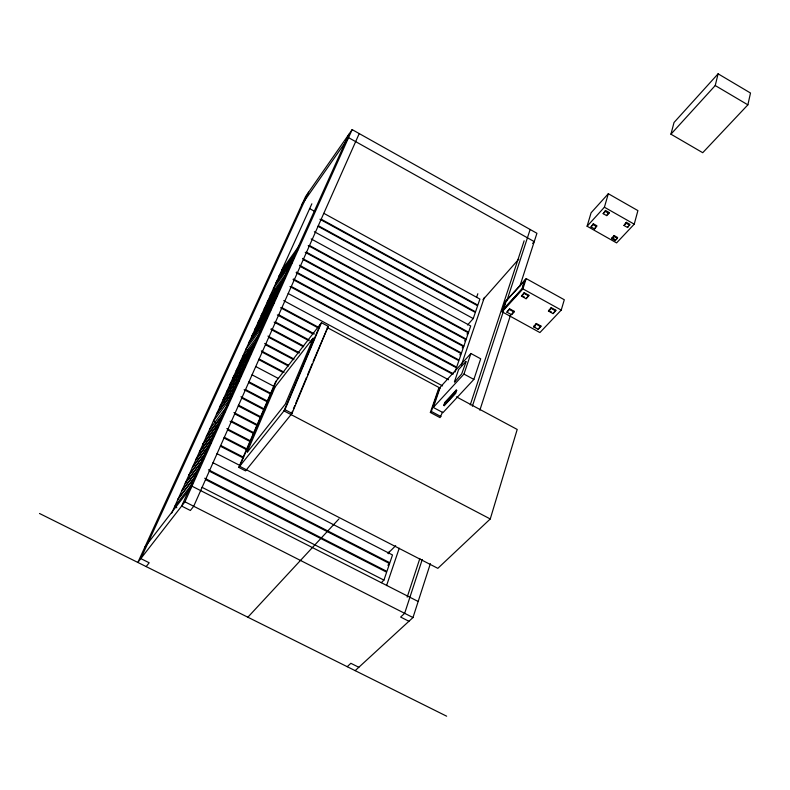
<?xml version="1.0" encoding="UTF-8"?>
<svg xmlns="http://www.w3.org/2000/svg" width="790" height="790" viewBox="0 0 790 790"><rect width="100%" height="100%" fill="white"/><g stroke="black" fill="none" stroke-linecap="round" stroke-linejoin="round"><path stroke-width="1.19" d="M747.873 104.843L750.5 93.023L718.1 73.806L674.018 122.499L670.937 134.191L702.725 152.707L747.873 104.843L715.236 85.537L718.1 73.806M634.232 224.172L637.905 210.604L608.32 193.718L591.088 212.777L587.098 226.236L616.585 242.905L634.232 224.172L604.409 207.217L608.32 193.718M627.576 227.52L629.946 224.36L626.381 222.336L624.011 225.496L627.576 227.52L627.813 226.631M624.011 225.496L626.381 222.336M617.355 238.392L617.592 237.514L614.057 235.509L611.717 238.629L615.252 240.624L617.355 238.392L613.81 236.398L614.057 235.509M615.252 240.624L615.499 239.745M608.853 213.399L609.11 212.51L605.525 210.476L603.165 213.665L606.75 215.69L608.853 213.399L605.268 211.364L605.525 210.476M594.594 228.942L596.924 225.812L593.369 223.797L591.048 226.937L594.594 228.942L594.85 228.063M591.048 226.937L593.369 223.797M561.236 310.075L564.297 299.746L526.199 278.603L505.482 301.602L502.144 311.813L539.906 332.56L561.236 310.075L522.911 288.863L502.144 311.813M555.627 310.875L555.824 310.213L551.213 307.666L548.438 311.062L553.039 313.61L555.627 310.875L551.015 308.317L548.438 311.062M276.441 380.82L239.656 466.298L437.838 568.336L490.254 518.971L517.203 429.454L456.413 396.847M553.039 313.61L555.824 310.213M551.015 308.317L551.213 307.666M540.706 326.675L540.903 326.013L536.331 323.505L533.615 326.833L538.178 329.341L540.706 326.675L536.134 324.157L533.615 326.833M538.178 329.341L538.385 328.689M536.134 324.157L536.331 323.505M528.629 295.944L528.836 295.292L524.185 292.715L521.449 296.151L526.091 298.719L528.629 295.944L523.977 293.366L521.449 296.151M526.091 298.719L528.836 295.292M523.977 293.366L524.185 292.715M513.974 311.971L514.181 311.319L509.589 308.791L506.913 312.149L511.505 314.677L513.974 311.971L509.382 309.433L506.913 312.149M502.934 309.868L522.032 288.745L524.797 280.134L522.348 288.923L502.934 309.868L505.748 301.296L525.113 280.302M522.911 288.863L526.199 278.603M355.164 670.641L412.982 617.543L430.362 563.655M479.866 410.188L510.478 315.299M519.919 286.01L536.924 233.287L352.152 129.619L305.631 196.453L137.835 562.44L184.949 501.808L352.152 129.619M511.505 314.677L514.181 311.319M509.382 309.433L509.589 308.791M503.24 310.036L506.054 301.464M422.255 559.488L404.658 613.317L400.629 617.059L408.934 621.266M472.381 406.188L503.368 311.408M506.815 300.872L530.149 229.485M407.176 597.131L419.865 558.451M470.267 404.885L524.135 240.772M473.872 379.427L480.695 358.798L470.899 353.486L440.346 387.06L433.285 407.452L442.973 412.617L473.872 379.427L463.967 374.075L433.285 407.452M463.967 374.075L470.899 353.486M443.782 405.408L455.198 393.084L456.195 390.112L456.679 390.369L455.682 393.351L444.257 405.665L443.782 405.408L444.79 402.446L456.195 390.112M454.655 381.985L461.686 373.927L466.1 361.721M454.418 381.856L458.605 369.542L465.853 361.593M386.557 585.587L399.236 548.24M461.419 365.029L484.389 297.346M381.323 582.664L383.93 580.117L386.636 572.187L205.479 479.57M209.232 471.117L389.589 563.546L386.903 571.407L204.719 478.236M454.951 372.12L456.432 367.785L293.07 279.611M459.829 354.848L461.478 353.021L463.651 346.662L303.301 259.634M462.219 347.857L463.868 346.03L466.021 339.72L305.226 252.286M464.589 340.925L466.228 339.098L468.371 332.827L308.209 245.581M466.949 334.042L468.589 332.205L470.712 325.984L311.171 238.926M467.522 325.016L473.24 318.577L475.333 312.435L318.103 226.345M444.257 405.665L445.274 402.703L456.679 390.369M430.362 412.469L431.31 411.442L439.398 388.097L438.45 389.144L430.362 412.469L440.04 417.634L442.519 412.153M388.512 553.711L389.312 551.38M476.627 297.238L477.832 293.732M291.046 414.592L292.458 411.205M293.396 408.944L294.808 405.556M295.746 403.295L306.56 377.294M307.498 375.043L312.198 363.736M313.136 361.474L328.206 326.329L321.471 322.725L275.562 381.955L238.778 467.394L245.542 470.88L292.024 413.387L328.206 326.329M320.513 323.959L283.985 410.899L490.254 518.971M238.778 467.394L284.953 409.684L321.471 322.725M247.438 452.038L285.309 404.115L313.304 338.248M247.211 451.92L275.157 386.893L313.077 338.13M359.223 133.589L193.708 506.252L190.37 510.488L181.641 506.064L348.913 134.27M171.549 513.411L311.853 203.79M308.604 192.187L140.817 558.599L149.182 562.766L146.17 566.588M301.978 204.422L348.548 137.648L534.238 241.612L532.618 243.458M281.902 269.884L299.124 245.838M279.255 275.71L296.487 251.694M278.998 276.293L297.662 250.272M276.342 282.158L294.295 257.165M276.075 282.741L293.317 258.745M292.093 262.685L273.399 288.646L275.572 289.812M270.17 295.776L288.153 270.842M267.454 301.76L284.726 277.853M267.188 302.353L284.459 278.455M264.453 308.386L281.734 284.509M264.186 308.989L280.746 286.108M261.431 315.062L279.443 290.226M261.154 315.664L278.445 291.826M258.389 321.777L277.122 295.983M258.113 322.389L276.125 297.593M255.318 328.541L274.071 302.787M255.042 329.154L273.073 304.397M252.227 335.355L269.548 311.625M251.951 335.977L270.713 310.263M249.117 342.218L266.437 318.528M248.84 342.84L266.882 318.163M263.317 325.47L245.986 349.131L248.159 350.286M242.55 356.725L260.611 332.126M239.656 363.104L256.997 339.532M239.37 363.746L257.431 339.187M236.457 370.174L253.807 346.632M236.171 370.806L254.242 346.297M233.238 377.284L250.588 353.792M232.941 377.926L251.023 353.456M229.989 384.454L246.618 361.978M229.692 385.095L247.774 360.675M226.72 391.672L245.522 366.313M226.424 392.324L244.505 367.943M223.422 398.94L240.358 376.159M223.126 399.592L241.533 374.835M220.104 406.267L239.252 380.563M219.808 406.929L238.225 382.222M216.756 413.644L235.183 388.986M216.46 414.306L234.146 390.645M231.816 396.471L213.389 421.07L215.581 422.206M209.696 429.237L228.122 404.697M206.575 436.11L225.012 411.62M206.269 436.791L223.965 413.288M203.139 443.704L220.825 420.25M202.823 444.395L220.519 420.952M199.663 451.367L217.359 427.973M199.357 452.058L217.783 427.696M196.167 459.079L213.863 435.744M195.851 459.78L213.547 436.445M192.651 466.851L210.338 443.585M192.326 467.552L210.762 443.318M189.096 474.691L206.792 451.475M188.78 475.392L206.476 452.196M185.522 482.581L203.218 459.434M185.196 483.292L203.632 459.197M181.917 490.531L199.179 468.016M181.591 491.252L199.603 467.769M178.283 498.549L196.295 475.126M177.957 499.27L195.219 476.834M192.632 483.273L174.63 506.627L176.822 507.733M144.817 547.203L191.97 486.176L418.167 601.476M310.332 342.07L312.563 339.206M482.986 299.696L518.783 259.13M587.098 226.236L604.409 207.217M670.937 134.191L715.236 85.537M603.165 213.665L605.268 211.364M607.006 214.811L609.11 212.51M247.863 617.217L338.93 518.941M611.717 238.629L613.81 236.398M539.224 327.801L540.903 326.013M387.9 553.464L395.681 545.692M387.851 565.255L389.589 563.546M347.215 666.691L350.859 663.304L358.828 667.274M39.5 513.48L446.646 716.194M184.949 501.808L412.982 617.543M202.023 487.312L383.93 580.117M208.471 469.793L389.845 562.766L392.512 554.965L212.964 462.733M216.993 453.677L240.012 465.527M220.657 445.432L243.577 457.262M220.321 446.172L243.251 458.003M226.809 428.585L250.904 441.077M227.579 429.879L250.588 441.808M224.291 437.255L247.25 449.135M223.965 437.996L246.934 449.875M233.939 412.558L257.975 425.079M234.709 413.841L257.668 425.79M231.48 421.11L254.38 433.009M230.068 421.258L254.064 433.73M240.95 396.778L263.85 408.756M241.73 398.051L264.63 410.03M238.55 405.201L261.391 417.13M238.234 405.912L259.999 417.278M248.949 381.827L271.79 393.825M248.643 382.518L270.407 393.943M284.953 409.684L292.024 413.387M245.512 389.559L267.356 401.004M244.11 389.687L267.06 401.705M255.743 366.54L278.544 378.558M252.059 374.835L274.959 386.893M261.362 350.908L288.617 365.345M262.152 352.162L288.32 366.017M259.11 358.986L284.133 372.209M258.804 359.657L282.751 372.307M267.948 336.086L299.509 352.863M268.748 337.33L298.136 352.952M264.67 343.472L293.979 359.025M265.46 344.716L293.692 359.697M275.532 322.063L309.206 340.046M274.15 322.142L308.929 340.697M431.31 411.442L440.998 416.607M271.207 328.759L303.725 346.079M270.921 329.42L303.449 346.741M281.921 307.685L318.804 327.445M280.559 307.745L317.442 327.514M278.742 314.845L314.44 333.943M277.369 314.914L313.087 334.012M288.222 293.525L448.513 379.733M283.719 300.635L442.578 385.905M327.238 327.574L440.139 388.117M293.347 278.988L456.65 367.143L458.862 360.694L296.141 272.708M291.342 286.523L453.124 373.7M289.979 286.563L452.907 374.351M299.469 265.233L461.478 353.021M300.269 266.437L461.261 353.653L459.069 360.062L296.418 272.086M309.562 245.572L468.589 332.205M306.569 252.267L466.228 339.098M302.491 258.439L463.868 346.03M314.371 231.727L473.24 318.577M309.502 208.55L314.884 211.503M321.263 219.245L477.832 305.137L479.895 299.084L323.88 213.359M319.92 219.245L477.624 305.74L475.541 311.833L318.37 225.752M533.823 326.181L535.64 327.188M521.657 295.5L524.442 297.04M548.635 310.411L551.4 311.932M593.102 224.676L596.667 226.691M611.974 237.741L614.62 239.242M626.144 223.224L629.709 225.249"/></g></svg>
